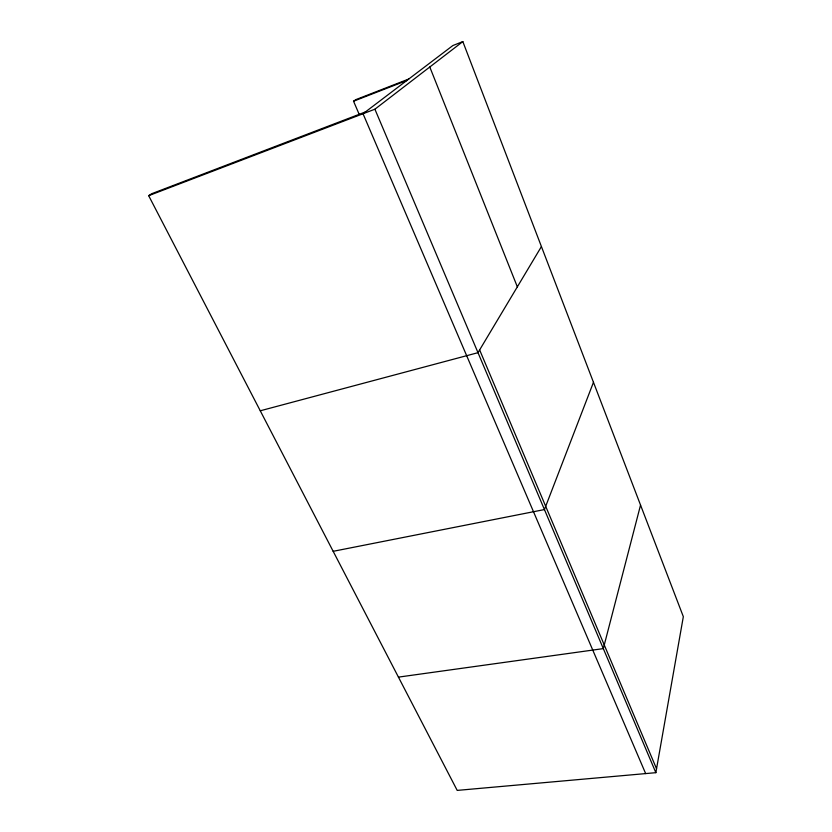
<?xml version="1.0" encoding="UTF-8"?>
<svg xmlns="http://www.w3.org/2000/svg" width="832" height="832" viewBox="0 0 832 832"><rect width="100%" height="100%" fill="white"/><g stroke="black" fill="none" stroke-linecap="round" stroke-linejoin="round"><path stroke-width="1.25" d="M365.394 111.956L151.778 193.69L148.668 195.676L457.205 790.4L655.855 772.678L683.332 616.658L462.831 41.6L452.868 45.542L363.033 113.745L645.663 773.594M640.546 505.076L603.314 648.617L398.434 677.123M593.466 382.304L544.44 509.569L333.174 551.314M541.424 246.563L477.994 352.674L260.27 410.79M148.668 195.676L374.899 109.21L462.831 41.6M359.164 114.296L353.548 101.223L355.68 99.694L408.793 79.009M353.548 101.223L406.858 80.475M374.899 109.21L655.855 772.678M479.638 349.939L656.542 768.768M429.79 67.007L517.348 286.853"/></g></svg>
